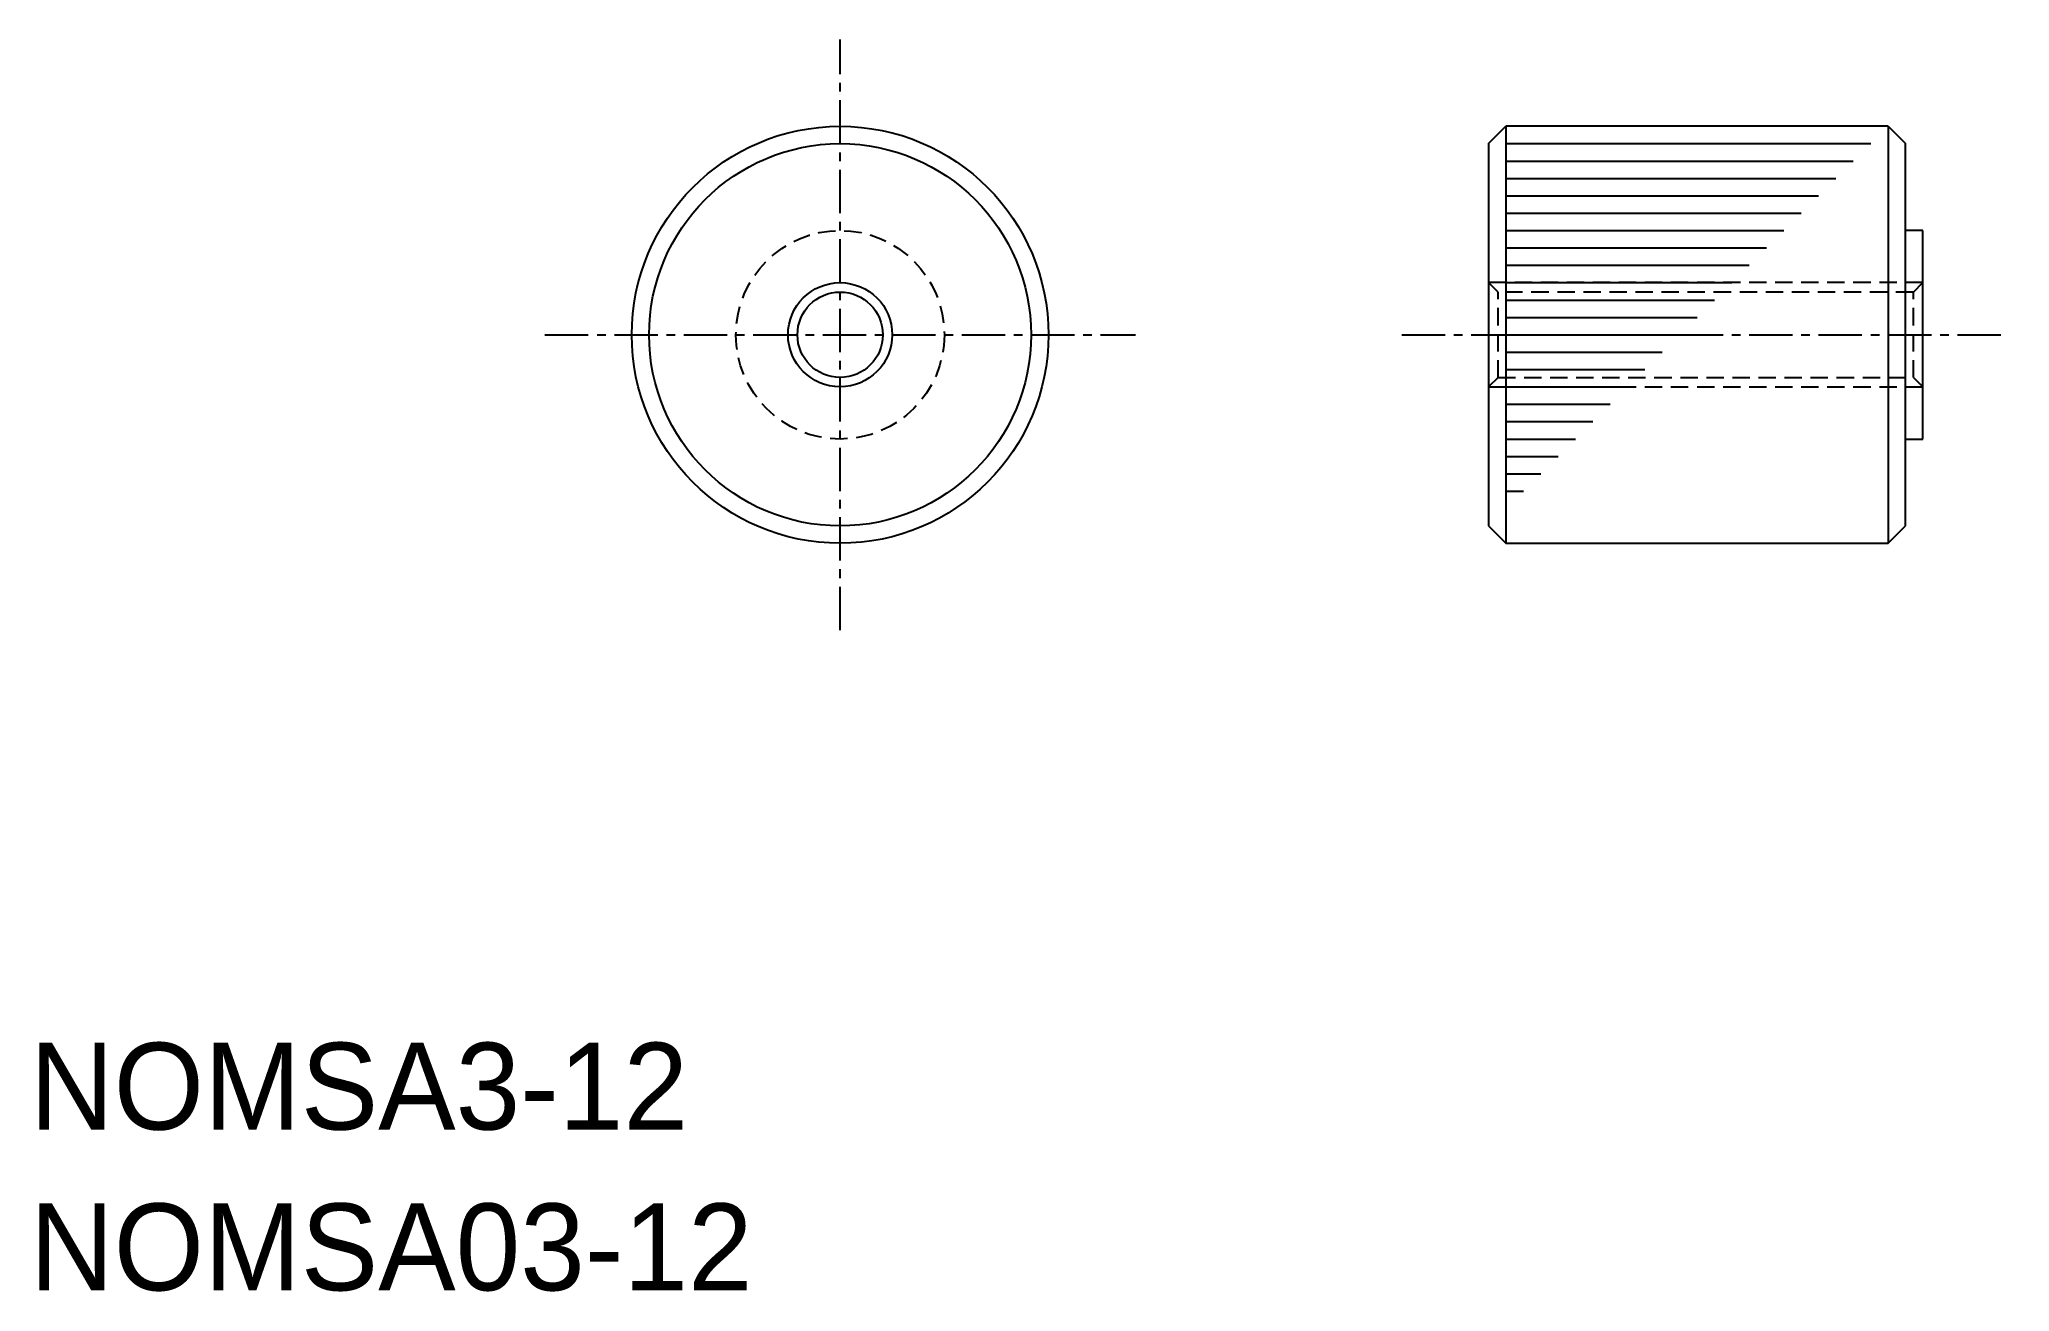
# Model space of a CAD drawing. Extents: x 0.3 to 57, y 0 to 36.
import ezdxf

# ---------------------------------------------------------------- set-up
doc = ezdxf.new("R2010")
doc.units = 0
doc.linetypes.add('CENTER', pattern=[2, 1.25, -0.25, 0.25, -0.25])
doc.linetypes.add('DASHED', pattern=[0.75, 0.5, -0.25])
doc.layers.get('0').update_dxf_attribs({"linetype": 'CONTINUOUS'})
doc.layers.add('CENTER', color=1, linetype='CENTER')

msp = doc.modelspace()

# ---------------------------------------------------------------- linework, layer by layer
at = {"color": 7, "linetype": 'CONTINUOUS'}
for p, q in [((42, 33), (42.5, 33.5)), ((42.5, 33.5), (42.5, 21.5)), ((53.5, 33.5), (42.5, 33.5)), ((53.5, 33.5), (53.5, 21.5)), ((53.5, 33.5), (54, 33)), ((42, 33), (42, 22)), ((42.5, 33), (53, 33)), ((54, 22), (54, 33)), ((42.5, 32.5), (52.5, 32.5)), ((42.5, 32), (52, 32)), ((42.5, 31.5), (51.5, 31.5)), ((42.5, 31), (51, 31)), ((42.5, 30.5), (50.5, 30.5)), ((54.5, 30.5), (54, 30.5)), ((54.5, 24.5), (54.5, 30.5)), ((42.5, 30), (50, 30)), ((42.5, 29.5), (49.5, 29.5)), ((42.5, 29), (49, 29)), ((42.5, 28.5), (48.5, 28.5)), ((42.5, 28), (48, 28)), ((42.5, 27.5), (47.5, 27.5)), ((42.5, 27), (47, 27)), ((42.5, 26.5), (46.5, 26.5)), ((42.5, 26), (46, 26)), ((42.5, 25.5), (45.5, 25.5)), ((42.5, 25), (45, 25)), ((42.5, 24.5), (44.5, 24.5)), ((54, 24.5), (54.5, 24.5)), ((42.5, 24), (44, 24)), ((42.5, 23.5), (43.5, 23.5)), ((42.5, 23), (43, 23)), ((42, 22), (42.5, 21.5)), ((53.5, 21.5), (54, 22)), ((42.5, 21.5), (53.5, 21.5))]:
    msp.add_line(p, q, dxfattribs=at)
at = {"color": 3, "linetype": 'DASHED'}
for p, q in [((54.5, 29), (42, 29)), ((42.271, 28.729), (42, 29)), ((54.229, 28.729), (54.5, 29)), ((42.271, 26.271), (42.271, 28.729)), ((54.229, 28.729), (42.271, 28.729)), ((54.229, 26.271), (54.229, 28.729)), ((42.271, 26.271), (42, 26)), ((42.271, 26.271), (54.229, 26.271)), ((54.229, 26.271), (54.5, 26)), ((42, 26), (54.5, 26))]:
    msp.add_line(p, q, dxfattribs=at)
at = {"color": 7, "linetype": 'CONTINUOUS'}
for radius in [6, 5.5, 1.229]:
    msp.add_circle((23.329, 27.5), radius, dxfattribs=at)
at = {"color": 3, "linetype": 'DASHED'}
msp.add_circle((23.329, 27.5), 3, dxfattribs=at)
at = {"color": 3, "linetype": 'CONTINUOUS'}
msp.add_circle((23.329, 27.5), 1.5, dxfattribs=at)
at = {"layer": 'CENTER', "color": 1, "linetype": 'CENTER'}
for p, q in [((23.329, 19), (23.329, 36)), ((14.829, 27.5), (31.829, 27.5)), ((39.5, 27.5), (57, 27.5))]:
    msp.add_line(p, q, dxfattribs=at)

# ---------------------------------------------------------------- texts
at = {"color": 7, "linetype": 'CONTINUOUS'}
for s, p in [('NOMSA3-12', (0, 4.626)), ('NOMSA03-12', (0, 0))]:
    msp.add_text(s, height=2.5, dxfattribs=at).set_placement(p)

doc.saveas('drawing.dxf')
